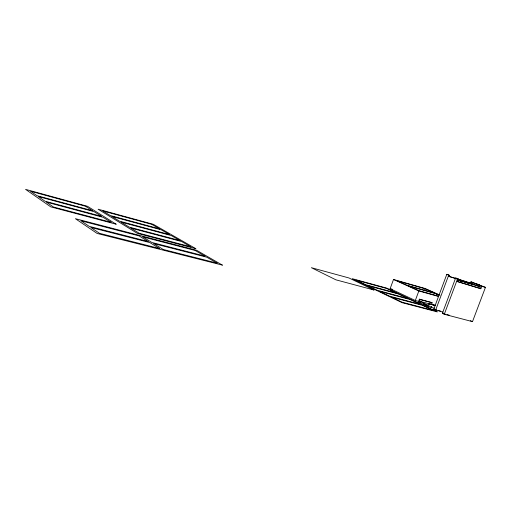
<?xml version="1.0" encoding="UTF-8"?>
<svg xmlns="http://www.w3.org/2000/svg" width="511" height="511" viewBox="0 0 511 511"><rect width="100%" height="100%" fill="white"/><g stroke="black" fill="none" stroke-linecap="round" stroke-linejoin="round"><path stroke-width="0.77" d="M419.103 301.516L415.309 300.5L390.123 288.689L393.515 279.485L425.082 288.491L439.977 295.128M415.309 300.5L418.848 290.963L438.515 296.476M434.439 308.248L428.448 306.657L418.362 301.931L419.378 299.178L431.329 302.416L432.134 302.787L431.527 304.415L433.647 305.399M435.404 305.303L428.665 303.489L428.046 305.163L419.563 301.203L420.176 299.548L432.134 302.787M424.609 290.235L425.146 288.798L434.931 293.167L406.935 285.247L397.219 280.846L425.146 288.798M424.341 304.294L424.718 304.645L424.13 304.288M425.542 304.85L425.957 305.016M425.925 305.016L425.056 304.792M428.448 306.657L429.489 303.873L428.665 303.489M429.176 306.434L429.08 306.389M431.207 306.856L430.588 306.811M436.234 295.447L436.777 293.991L438.943 294.956M443.12 312.176L433.73 309.315L446.806 274.324L449.501 275.359L449.073 276.496L460.948 280.143L467.859 283.005L457.46 279.811M435.608 310.196L448.722 275.116L449.501 275.359M442.36 313.364L455.627 277.971L458.367 279.025L457.402 281.606L480.845 288.747L481.796 286.243L485.45 287.367L472.49 321.636L444.283 314.271L442.36 313.364L445.368 314.156M444.283 314.271L457.588 278.782L458.367 279.025M470.516 283.043L470.982 281.804L485.45 287.367M448.977 276.374L471.634 283.343L472.049 282.244M457.064 281.382L479.752 288.293L480.283 286.901L471.634 283.343M460.322 281.612L460.948 280.143M446.876 314.546L449.131 315.14M433.73 309.315L436.771 310.12M438.297 310.522L440.578 311.122M431.789 307.009L431.086 306.926L431.744 307.117M418.362 301.931L420.604 302.531M419.563 301.203L435.474 305.482M390.123 288.689L392.384 289.309M438.54 296.156L418.816 290.618L408.768 286.077L436.777 293.991M457.601 279.951L480.283 286.901M426.295 305.291L427.164 305.635M427.624 305.821L428.122 306.012M470.982 281.804L481.796 286.243M446.806 274.324L448.722 275.116M455.627 277.971L457.588 278.782M479.752 288.293L480.845 288.747M393.515 279.485L418.848 290.963M470.369 320.659L472.49 321.636M419.378 299.178L420.176 299.548M423.938 303.988L423.421 303.777L423.894 304.096M479.791 285.157L476.571 283.988L479.791 285.157M472.432 284.282L463.867 281.165L472.432 284.282M159.477 248.525L99.536 233.335L90.792 227.433L149.895 242.597L159.477 248.525M217.028 263.114L163.188 249.47L153.562 243.536L206.763 257.186L217.028 263.114M222.374 265.113L97.084 233.431L75.379 218.689L196.569 250.262L222.374 265.113M148.158 241.518L89.208 226.367L80.917 220.771L139.043 235.884L148.158 241.518M204.905 256.113L151.818 242.463L142.658 236.823L195.119 250.46L204.905 256.113M190.807 246.8L139.228 233.272L130.682 228.034L181.667 241.537L190.807 246.8M433.149 310.362L402.151 302.231L391.509 297.121L422.412 305.31L433.149 310.362M195.809 248.665L137.331 233.355L98.086 209.203L153.3 224.297L195.809 248.665M437.18 311.851L402.1 302.665L352.251 278.699L386.744 288.134L437.18 311.851M116.099 224.176L50.806 206.878L25.55 189.364L87.522 206.31L116.099 224.176M110.996 222.272L53.425 207L46.309 202.094L103.075 217.296L110.996 222.272M180.006 240.585L129.13 227.082L120.979 222.087L171.262 235.552L180.006 240.585M420.451 304.384L389.561 296.188L379.296 291.257L410.084 299.503L420.451 304.384M101.606 216.37L44.987 201.187L38.21 196.518L94.043 211.624L101.606 216.37M169.639 234.619L119.465 221.161L111.679 216.389L161.272 229.809L169.639 234.619M408.148 298.59L377.386 290.337L367.479 285.585L398.139 293.876L408.148 298.59M373.95 290.012L335.88 279.824L311.391 267.7L348.975 277.971L373.95 290.012M92.67 210.762L36.977 195.675L30.513 191.223L85.439 206.22L92.67 210.762M159.751 228.928L110.261 215.527L102.813 210.96L151.735 224.323L159.751 228.928M396.306 293.014L365.672 284.716L356.103 280.124L386.623 288.453L396.306 293.014"/></g></svg>
